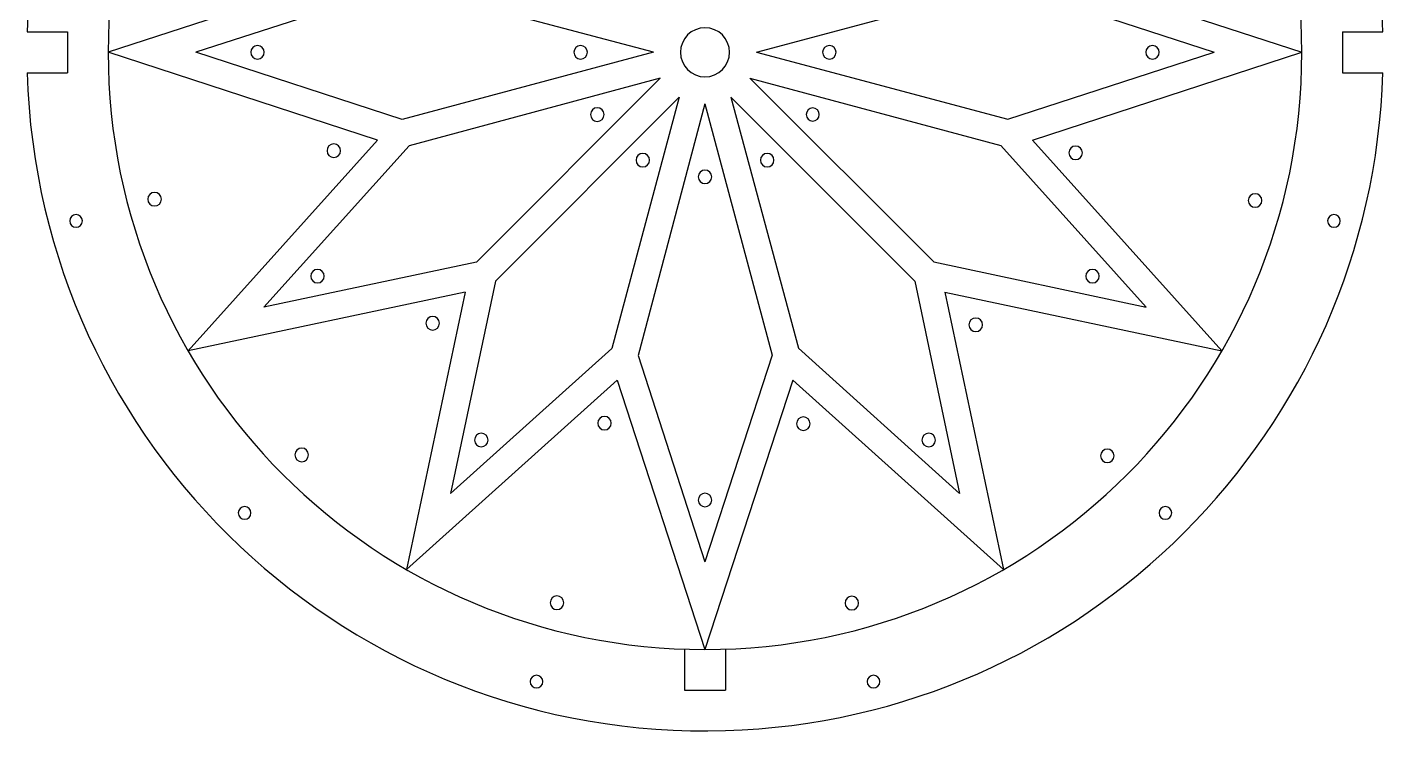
# Model space of a CAD drawing. Extents: x 99 to 198, y 54 to 156.
# Drawn here: x 98.5 to 198.5, y 54.5 to 107.2 of the extents above; entities that cross this region are included whole.
import ezdxf

# ---------------------------------------------------------------- set-up
doc = ezdxf.new("R2010")
doc.units = 0
doc.header["$MEASUREMENT"] = 0
doc.layers.add('MODELSKETCH_VISIBLE', color=7, linetype='CONTINUOUS')

# ---------------------------------------------------------------- blocks, each defined once
blk = doc.blocks.new('BLOCK_2')
at = {"layer": 'MODELSKETCH_VISIBLE'}
blk.add_open_spline([(158.842, 64.723), (158.842, 64.999), (159.066, 65.223), (159.342, 65.223), (159.618, 65.223), (159.842, 64.999), (159.842, 64.723), (159.842, 64.446), (159.618, 64.223), (159.342, 64.223), (159.066, 64.223), (158.842, 64.446), (158.842, 64.723), (158.842, 64.723), (158.842, 64.723), (158.842, 64.723)], degree=3, knots=[0, 0, 0, 0, 1, 1, 1, 2, 2, 2, 3, 3, 3, 4, 4, 4, 5, 5, 5, 5], dxfattribs=at)
blk = doc.blocks.new('BLOCK_3')
at = {"layer": 'MODELSKETCH_VISIBLE'}
blk.add_lwpolyline([(150.423, 102.007), (163.978, 88.452)], dxfattribs=at)
blk = doc.blocks.new('BLOCK_4')
at = {"layer": 'MODELSKETCH_VISIBLE'}
blk.add_lwpolyline([(151.817, 103.4), (165.392, 89.866)], dxfattribs=at)
blk = doc.blocks.new('BLOCK_5')
at = {"layer": 'MODELSKETCH_VISIBLE'}
blk.add_lwpolyline([(151.817, 103.4), (170.333, 98.439)], dxfattribs=at)
blk = doc.blocks.new('BLOCK_6')
at = {"layer": 'MODELSKETCH_VISIBLE'}
blk.add_lwpolyline([(152.327, 105.304), (170.843, 110.266)], dxfattribs=at)
blk = doc.blocks.new('BLOCK_8')
at = {"layer": 'MODELSKETCH_VISIBLE'}
blk.add_open_spline([(135.629, 58.94), (135.629, 59.198), (135.838, 59.407), (136.096, 59.407), (136.354, 59.407), (136.564, 59.198), (136.564, 58.94), (136.564, 58.682), (136.354, 58.472), (136.096, 58.472), (135.838, 58.472), (135.629, 58.682), (135.629, 58.94), (135.629, 58.94), (135.629, 58.94), (135.629, 58.94)], degree=3, knots=[0, 0, 0, 0, 1, 1, 1, 2, 2, 2, 3, 3, 3, 4, 4, 4, 5, 5, 5, 5], dxfattribs=at)
blk = doc.blocks.new('BLOCK_10')
at = {"layer": 'MODELSKETCH_VISIBLE'}
blk.add_open_spline([(155.979, 100.718), (155.979, 100.985), (156.196, 101.203), (156.463, 101.203), (156.731, 101.203), (156.948, 100.985), (156.948, 100.718), (156.948, 100.45), (156.731, 100.233), (156.463, 100.233), (156.196, 100.233), (155.979, 100.45), (155.979, 100.718), (155.979, 100.718), (155.979, 100.718), (155.979, 100.718)], degree=3, knots=[0, 0, 0, 0, 1, 1, 1, 2, 2, 2, 3, 3, 3, 4, 4, 4, 5, 5, 5, 5], dxfattribs=at)
blk = doc.blocks.new('BLOCK_17')
at = {"layer": 'MODELSKETCH_VISIBLE'}
blk.add_lwpolyline([(144.712, 105.304), (126.195, 100.343)], dxfattribs=at)
blk = doc.blocks.new('BLOCK_18')
at = {"layer": 'MODELSKETCH_VISIBLE'}
blk.add_lwpolyline([(101.519, 106.804), (101.519, 103.804)], dxfattribs=at)
blk = doc.blocks.new('BLOCK_19')
at = {"layer": 'MODELSKETCH_VISIBLE'}
blk.add_lwpolyline([(141.654, 83.49), (129.746, 72.788)], dxfattribs=at)
blk = doc.blocks.new('BLOCK_20')
at = {"layer": 'MODELSKETCH_VISIBLE'}
blk.add_open_spline([(101.688, 92.881), (101.688, 93.139), (101.897, 93.348), (102.155, 93.348), (102.413, 93.348), (102.622, 93.139), (102.622, 92.881), (102.622, 92.623), (102.413, 92.413), (102.155, 92.413), (101.897, 92.413), (101.688, 92.623), (101.688, 92.881), (101.688, 92.881), (101.688, 92.881), (101.688, 92.881)], degree=3, knots=[0, 0, 0, 0, 1, 1, 1, 2, 2, 2, 3, 3, 3, 4, 4, 4, 5, 5, 5, 5], dxfattribs=at)
blk = doc.blocks.new('BLOCK_21')
at = {"layer": 'MODELSKETCH_VISIBLE'}
blk.add_lwpolyline([(145.222, 103.4), (126.713, 98.411)], dxfattribs=at)
blk = doc.blocks.new('BLOCK_22')
at = {"layer": 'MODELSKETCH_VISIBLE'}
blk.add_lwpolyline([(98.542, 103.804), (101.519, 103.804)], dxfattribs=at)
blk = doc.blocks.new('BLOCK_23')
at = {"layer": 'MODELSKETCH_VISIBLE'}
blk.add_lwpolyline([(148.519, 101.497), (143.586, 82.973)], dxfattribs=at)
blk = doc.blocks.new('BLOCK_24')
at = {"layer": 'MODELSKETCH_VISIBLE'}
blk.add_lwpolyline([(195.519, 103.804), (198.497, 103.804)], dxfattribs=at)
blk = doc.blocks.new('BLOCK_25')
at = {"layer": 'MODELSKETCH_VISIBLE'}
blk.add_lwpolyline([(170.333, 98.439), (181.035, 86.531)], dxfattribs=at)
blk = doc.blocks.new('BLOCK_28')
at = {"layer": 'MODELSKETCH_VISIBLE'}
blk.add_open_spline([(119.45, 88.81), (119.45, 89.086), (119.674, 89.31), (119.95, 89.31), (120.226, 89.31), (120.45, 89.086), (120.45, 88.81), (120.45, 88.533), (120.226, 88.31), (119.95, 88.31), (119.674, 88.31), (119.45, 88.533), (119.45, 88.81), (119.45, 88.81), (119.45, 88.81), (119.45, 88.81)], degree=3, knots=[0, 0, 0, 0, 1, 1, 1, 2, 2, 2, 3, 3, 3, 4, 4, 4, 5, 5, 5, 5], dxfattribs=at)
blk = doc.blocks.new('BLOCK_29')
at = {"layer": 'MODELSKETCH_VISIBLE'}
blk.add_lwpolyline([(165.392, 89.866), (181.035, 86.531)], dxfattribs=at)
blk = doc.blocks.new('BLOCK_31')
at = {"layer": 'MODELSKETCH_VISIBLE'}
blk.add_open_spline([(98.542, 103.804), (99.37, 76.202), (122.418, 54.498), (150.019, 55.327), (176.457, 56.12), (197.703, 77.366), (198.497, 103.804)], degree=3, knots=[0, 0, 0, 0, 1, 1, 1, 2, 2, 2, 2], dxfattribs=at)
blk = doc.blocks.new('BLOCK_33')
at = {"layer": 'MODELSKETCH_VISIBLE'}
blk.add_open_spline([(148.019, 96.131), (148.019, 96.408), (148.243, 96.631), (148.519, 96.631), (148.796, 96.631), (149.019, 96.408), (149.019, 96.131), (149.019, 95.855), (148.796, 95.631), (148.519, 95.631), (148.243, 95.631), (148.019, 95.855), (148.019, 96.131), (148.019, 96.131), (148.019, 96.131), (148.019, 96.131)], degree=3, knots=[0, 0, 0, 0, 1, 1, 1, 2, 2, 2, 3, 3, 3, 4, 4, 4, 5, 5, 5, 5], dxfattribs=at)
blk = doc.blocks.new('BLOCK_34')
at = {"layer": 'MODELSKETCH_VISIBLE'}
blk.add_lwpolyline([(155.413, 83.498), (167.293, 72.788)], dxfattribs=at)
blk = doc.blocks.new('BLOCK_35')
at = {"layer": 'MODELSKETCH_VISIBLE'}
blk.add_lwpolyline([(143.586, 82.973), (148.519, 67.758)], dxfattribs=at)
blk = doc.blocks.new('BLOCK_36')
at = {"layer": 'MODELSKETCH_VISIBLE'}
blk.add_open_spline([(175.344, 97.898), (175.344, 98.174), (175.568, 98.398), (175.844, 98.398), (176.121, 98.398), (176.344, 98.174), (176.344, 97.898), (176.344, 97.622), (176.121, 97.398), (175.844, 97.398), (175.568, 97.398), (175.344, 97.622), (175.344, 97.898), (175.344, 97.898), (175.344, 97.898), (175.344, 97.898)], degree=3, knots=[0, 0, 0, 0, 1, 1, 1, 2, 2, 2, 3, 3, 3, 4, 4, 4, 5, 5, 5, 5], dxfattribs=at)
blk = doc.blocks.new('BLOCK_37')
at = {"layer": 'MODELSKETCH_VISIBLE'}
blk.add_lwpolyline([(145.222, 103.4), (131.667, 89.845)], dxfattribs=at)
blk = doc.blocks.new('BLOCK_38')
at = {"layer": 'MODELSKETCH_VISIBLE'}
blk.add_open_spline([(127.943, 85.343), (127.943, 85.619), (128.167, 85.843), (128.443, 85.843), (128.719, 85.843), (128.943, 85.619), (128.943, 85.343), (128.943, 85.067), (128.719, 84.843), (128.443, 84.843), (128.167, 84.843), (127.943, 85.067), (127.943, 85.343), (127.943, 85.343), (127.943, 85.343), (127.943, 85.343)], degree=3, knots=[0, 0, 0, 0, 1, 1, 1, 2, 2, 2, 3, 3, 3, 4, 4, 4, 5, 5, 5, 5], dxfattribs=at)
blk = doc.blocks.new('BLOCK_39')
at = {"layer": 'MODELSKETCH_VISIBLE'}
blk.add_lwpolyline([(98.542, 106.804), (101.519, 106.804)], dxfattribs=at)
blk = doc.blocks.new('BLOCK_40')
at = {"layer": 'MODELSKETCH_VISIBLE'}
blk.add_lwpolyline([(153.481, 82.98), (148.519, 67.758)], dxfattribs=at)
blk = doc.blocks.new('BLOCK_41')
at = {"layer": 'MODELSKETCH_VISIBLE'}
blk.add_lwpolyline([(170.851, 100.371), (186.066, 105.304)], dxfattribs=at)
blk = doc.blocks.new('BLOCK_42')
at = {"layer": 'MODELSKETCH_VISIBLE'}
blk.add_lwpolyline([(170.843, 110.266), (186.066, 105.304)], dxfattribs=at)
blk = doc.blocks.new('BLOCK_43')
at = {"layer": 'MODELSKETCH_VISIBLE'}
blk.add_lwpolyline([(147.019, 61.33), (147.019, 58.304)], dxfattribs=at)
blk = doc.blocks.new('BLOCK_46')
at = {"layer": 'MODELSKETCH_VISIBLE'}
blk.add_open_spline([(155.269, 77.937), (155.269, 78.213), (155.493, 78.436), (155.768, 78.436), (156.044, 78.436), (156.267, 78.213), (156.267, 77.937), (156.267, 77.662), (156.044, 77.438), (155.768, 77.438), (155.493, 77.438), (155.269, 77.662), (155.269, 77.937), (155.269, 77.937), (155.269, 77.937), (155.269, 77.937)], degree=3, knots=[0, 0, 0, 0, 1, 1, 1, 2, 2, 2, 3, 3, 3, 4, 4, 4, 5, 5, 5, 5], dxfattribs=at)
blk = doc.blocks.new('BLOCK_49')
at = {"layer": 'MODELSKETCH_VISIBLE'}
blk.add_lwpolyline([(195.519, 106.804), (195.519, 103.804)], dxfattribs=at)
blk = doc.blocks.new('BLOCK_51')
at = {"layer": 'MODELSKETCH_VISIBLE'}
blk.add_lwpolyline([(124.371, 111.775), (104.519, 105.304)], dxfattribs=at)
blk = doc.blocks.new('BLOCK_53')
at = {"layer": 'MODELSKETCH_VISIBLE'}
blk.add_open_spline([(157.192, 105.304), (157.192, 105.58), (157.416, 105.804), (157.692, 105.804), (157.968, 105.804), (158.192, 105.58), (158.192, 105.304), (158.192, 105.028), (157.968, 104.804), (157.692, 104.804), (157.416, 104.804), (157.192, 105.028), (157.192, 105.304), (157.192, 105.304), (157.192, 105.304), (157.192, 105.304)], degree=3, knots=[0, 0, 0, 0, 1, 1, 1, 2, 2, 2, 3, 3, 3, 4, 4, 4, 5, 5, 5, 5], dxfattribs=at)
blk = doc.blocks.new('BLOCK_54')
at = {"layer": 'MODELSKETCH_VISIBLE'}
blk.add_lwpolyline([(126.188, 110.238), (110.973, 105.304)], dxfattribs=at)
blk = doc.blocks.new('BLOCK_56')
at = {"layer": 'MODELSKETCH_VISIBLE'}
blk.add_lwpolyline([(126.195, 100.343), (110.973, 105.304)], dxfattribs=at)
blk = doc.blocks.new('BLOCK_58')
at = {"layer": 'MODELSKETCH_VISIBLE'}
blk.add_lwpolyline([(124.371, 98.834), (110.414, 83.304)], dxfattribs=at)
blk = doc.blocks.new('BLOCK_59')
at = {"layer": 'MODELSKETCH_VISIBLE'}
blk.add_open_spline([(143.433, 97.36), (143.433, 97.636), (143.657, 97.86), (143.933, 97.86), (144.209, 97.86), (144.433, 97.636), (144.433, 97.36), (144.433, 97.084), (144.209, 96.86), (143.933, 96.86), (143.657, 96.86), (143.433, 97.084), (143.433, 97.36), (143.433, 97.36), (143.433, 97.36), (143.433, 97.36)], degree=3, knots=[0, 0, 0, 0, 1, 1, 1, 2, 2, 2, 3, 3, 3, 4, 4, 4, 5, 5, 5, 5], dxfattribs=at)
blk = doc.blocks.new('BLOCK_60')
at = {"layer": 'MODELSKETCH_VISIBLE'}
blk.add_lwpolyline([(126.713, 98.411), (116.004, 86.531)], dxfattribs=at)
blk = doc.blocks.new('BLOCK_61')
at = {"layer": 'MODELSKETCH_VISIBLE'}
blk.add_lwpolyline([(133.081, 88.431), (129.746, 72.788)], dxfattribs=at)
blk = doc.blocks.new('BLOCK_64')
at = {"layer": 'MODELSKETCH_VISIBLE'}
blk.add_lwpolyline([(142.049, 81.156), (148.519, 61.304)], dxfattribs=at)
blk = doc.blocks.new('BLOCK_67')
at = {"layer": 'MODELSKETCH_VISIBLE'}
blk.add_open_spline([(181.993, 71.363), (181.993, 71.621), (182.202, 71.83), (182.461, 71.83), (182.719, 71.83), (182.928, 71.621), (182.928, 71.363), (182.928, 71.105), (182.719, 70.896), (182.461, 70.896), (182.202, 70.896), (181.993, 71.105), (181.993, 71.363), (181.993, 71.363), (181.993, 71.363), (181.993, 71.363)], degree=3, knots=[0, 0, 0, 0, 1, 1, 1, 2, 2, 2, 3, 3, 3, 4, 4, 4, 5, 5, 5, 5], dxfattribs=at)
blk = doc.blocks.new('BLOCK_69')
at = {"layer": 'MODELSKETCH_VISIBLE'}
blk.add_lwpolyline([(130.842, 87.626), (110.414, 83.304)], dxfattribs=at)
blk = doc.blocks.new('BLOCK_70')
at = {"layer": 'MODELSKETCH_VISIBLE'}
blk.add_lwpolyline([(131.667, 89.845), (116.004, 86.531)], dxfattribs=at)
blk = doc.blocks.new('BLOCK_72')
at = {"layer": 'MODELSKETCH_VISIBLE'}
blk.add_lwpolyline([(147.019, 58.304), (150.019, 58.304)], dxfattribs=at)
blk = doc.blocks.new('BLOCK_73')
at = {"layer": 'MODELSKETCH_VISIBLE'}
blk.add_lwpolyline([(163.978, 88.452), (167.293, 72.788)], dxfattribs=at)
blk = doc.blocks.new('BLOCK_74')
at = {"layer": 'MODELSKETCH_VISIBLE'}
blk.add_open_spline([(177.683, 75.571), (177.683, 75.847), (177.907, 76.071), (178.183, 76.071), (178.459, 76.071), (178.683, 75.847), (178.683, 75.571), (178.683, 75.295), (178.459, 75.071), (178.183, 75.071), (177.907, 75.071), (177.683, 75.295), (177.683, 75.571), (177.683, 75.571), (177.683, 75.571), (177.683, 75.571)], degree=3, knots=[0, 0, 0, 0, 1, 1, 1, 2, 2, 2, 3, 3, 3, 4, 4, 4, 5, 5, 5, 5], dxfattribs=at)
blk = doc.blocks.new('BLOCK_75')
at = {"layer": 'MODELSKETCH_VISIBLE'}
blk.add_lwpolyline([(142.049, 81.156), (126.519, 67.199)], dxfattribs=at)
blk = doc.blocks.new('BLOCK_79')
at = {"layer": 'MODELSKETCH_VISIBLE'}
blk.add_lwpolyline([(146.616, 102.007), (141.654, 83.49)], dxfattribs=at)
blk = doc.blocks.new('BLOCK_81')
at = {"layer": 'MODELSKETCH_VISIBLE'}
blk.add_lwpolyline([(195.519, 106.804), (198.497, 106.804)], dxfattribs=at)
blk = doc.blocks.new('BLOCK_84')
at = {"layer": 'MODELSKETCH_VISIBLE'}
blk.add_lwpolyline([(148.519, 101.497), (153.481, 82.98)], dxfattribs=at)
blk = doc.blocks.new('BLOCK_86')
at = {"layer": 'MODELSKETCH_VISIBLE'}
blk.add_lwpolyline([(150.423, 102.007), (155.413, 83.498)], dxfattribs=at)
blk = doc.blocks.new('BLOCK_87')
at = {"layer": 'MODELSKETCH_VISIBLE'}
blk.add_open_spline([(198.497, 106.804), (197.669, 134.406), (174.621, 156.11), (147.019, 155.282), (120.582, 154.488), (99.335, 133.242), (98.542, 106.804)], degree=3, knots=[0, 0, 0, 0, 1, 1, 1, 2, 2, 2, 2], dxfattribs=at)
blk = doc.blocks.new('BLOCK_89')
at = {"layer": 'MODELSKETCH_VISIBLE'}
blk.add_open_spline([(146.712, 105.304), (146.712, 106.302), (147.521, 107.112), (148.519, 107.112), (149.518, 107.112), (150.327, 106.302), (150.327, 105.304), (150.327, 104.306), (149.518, 103.497), (148.519, 103.497), (147.521, 103.497), (146.712, 104.306), (146.712, 105.304), (146.712, 105.304), (146.712, 105.304), (146.712, 105.304)], degree=3, knots=[0, 0, 0, 0, 1, 1, 1, 2, 2, 2, 3, 3, 3, 4, 4, 4, 5, 5, 5, 5], dxfattribs=at)
blk = doc.blocks.new('BLOCK_90')
at = {"layer": 'MODELSKETCH_VISIBLE'}
blk.add_lwpolyline([(150.019, 61.33), (150.019, 58.304)], dxfattribs=at)
blk = doc.blocks.new('BLOCK_94')
at = {"layer": 'MODELSKETCH_VISIBLE'}
blk.add_open_spline([(140.615, 77.979), (140.615, 78.255), (140.838, 78.478), (141.114, 78.478), (141.389, 78.478), (141.612, 78.255), (141.612, 77.979), (141.612, 77.704), (141.389, 77.48), (141.114, 77.48), (140.838, 77.48), (140.615, 77.704), (140.615, 77.979), (140.615, 77.979), (140.615, 77.979), (140.615, 77.979)], degree=3, knots=[0, 0, 0, 0, 1, 1, 1, 2, 2, 2, 3, 3, 3, 4, 4, 4, 5, 5, 5, 5], dxfattribs=at)
blk = doc.blocks.new('BLOCK_95')
at = {"layer": 'MODELSKETCH_VISIBLE'}
blk.add_lwpolyline([(144.712, 105.304), (126.188, 110.238)], dxfattribs=at)
blk = doc.blocks.new('BLOCK_97')
at = {"layer": 'MODELSKETCH_VISIBLE'}
blk.add_open_spline([(188.576, 94.386), (188.576, 94.662), (188.799, 94.886), (189.076, 94.886), (189.352, 94.886), (189.576, 94.662), (189.576, 94.386), (189.576, 94.11), (189.352, 93.886), (189.076, 93.886), (188.799, 93.886), (188.576, 94.11), (188.576, 94.386), (188.576, 94.386), (188.576, 94.386), (188.576, 94.386)], degree=3, knots=[0, 0, 0, 0, 1, 1, 1, 2, 2, 2, 3, 3, 3, 4, 4, 4, 5, 5, 5, 5], dxfattribs=at)
blk = doc.blocks.new('BLOCK_100')
at = {"layer": 'MODELSKETCH_VISIBLE'}
blk.add_open_spline([(152.606, 97.36), (152.606, 97.636), (152.83, 97.86), (153.106, 97.86), (153.382, 97.86), (153.606, 97.636), (153.606, 97.36), (153.606, 97.084), (153.382, 96.86), (153.106, 96.86), (152.83, 96.86), (152.606, 97.084), (152.606, 97.36), (152.606, 97.36), (152.606, 97.36), (152.606, 97.36)], degree=3, knots=[0, 0, 0, 0, 1, 1, 1, 2, 2, 2, 3, 3, 3, 4, 4, 4, 5, 5, 5, 5], dxfattribs=at)
blk = doc.blocks.new('BLOCK_101')
at = {"layer": 'MODELSKETCH_VISIBLE'}
blk.add_open_spline([(140.076, 100.718), (140.076, 100.994), (140.299, 101.218), (140.576, 101.218), (140.852, 101.218), (141.076, 100.994), (141.076, 100.718), (141.076, 100.442), (140.852, 100.218), (140.576, 100.218), (140.299, 100.218), (140.076, 100.442), (140.076, 100.718), (140.076, 100.718), (140.076, 100.718), (140.076, 100.718)], degree=3, knots=[0, 0, 0, 0, 1, 1, 1, 2, 2, 2, 3, 3, 3, 4, 4, 4, 5, 5, 5, 5], dxfattribs=at)
blk = doc.blocks.new('BLOCK_109')
at = {"layer": 'MODELSKETCH_VISIBLE'}
blk.add_lwpolyline([(166.197, 87.626), (170.519, 67.199)], dxfattribs=at)
blk = doc.blocks.new('BLOCK_115')
at = {"layer": 'MODELSKETCH_VISIBLE'}
blk.add_lwpolyline([(124.371, 98.834), (104.519, 105.304)], dxfattribs=at)
blk = doc.blocks.new('BLOCK_116')
at = {"layer": 'MODELSKETCH_VISIBLE'}
blk.add_open_spline([(181.009, 105.304), (181.009, 105.58), (181.233, 105.804), (181.509, 105.804), (181.785, 105.804), (182.009, 105.58), (182.009, 105.304), (182.009, 105.028), (181.785, 104.804), (181.509, 104.804), (181.233, 104.804), (181.009, 105.028), (181.009, 105.304), (181.009, 105.304), (181.009, 105.304), (181.009, 105.304)], degree=3, knots=[0, 0, 0, 0, 1, 1, 1, 2, 2, 2, 3, 3, 3, 4, 4, 4, 5, 5, 5, 5], dxfattribs=at)
blk = doc.blocks.new('BLOCK_117')
at = {"layer": 'MODELSKETCH_VISIBLE'}
blk.add_open_spline([(194.416, 92.881), (194.416, 93.139), (194.626, 93.348), (194.884, 93.348), (195.142, 93.348), (195.351, 93.139), (195.351, 92.881), (195.351, 92.623), (195.142, 92.413), (194.884, 92.413), (194.626, 92.413), (194.416, 92.623), (194.416, 92.881), (194.416, 92.881), (194.416, 92.881), (194.416, 92.881)], degree=3, knots=[0, 0, 0, 0, 1, 1, 1, 2, 2, 2, 3, 3, 3, 4, 4, 4, 5, 5, 5, 5], dxfattribs=at)
blk = doc.blocks.new('BLOCK_118')
at = {"layer": 'MODELSKETCH_VISIBLE'}
blk.add_open_spline([(176.589, 88.81), (176.589, 89.086), (176.813, 89.31), (177.089, 89.31), (177.365, 89.31), (177.589, 89.086), (177.589, 88.81), (177.589, 88.533), (177.365, 88.31), (177.089, 88.31), (176.813, 88.31), (176.589, 88.533), (176.589, 88.81), (176.589, 88.81), (176.589, 88.81), (176.589, 88.81)], degree=3, knots=[0, 0, 0, 0, 1, 1, 1, 2, 2, 2, 3, 3, 3, 4, 4, 4, 5, 5, 5, 5], dxfattribs=at)
blk = doc.blocks.new('BLOCK_119')
at = {"layer": 'MODELSKETCH_VISIBLE'}
blk.add_lwpolyline([(172.668, 98.834), (192.519, 105.304)], dxfattribs=at)
blk = doc.blocks.new('BLOCK_120')
at = {"layer": 'MODELSKETCH_VISIBLE'}
blk.add_open_spline([(167.981, 85.228), (167.981, 85.504), (168.204, 85.728), (168.481, 85.728), (168.757, 85.728), (168.981, 85.504), (168.981, 85.228), (168.981, 84.952), (168.757, 84.728), (168.481, 84.728), (168.204, 84.728), (167.981, 84.952), (167.981, 85.228), (167.981, 85.228), (167.981, 85.228), (167.981, 85.228)], degree=3, knots=[0, 0, 0, 0, 1, 1, 1, 2, 2, 2, 3, 3, 3, 4, 4, 4, 5, 5, 5, 5], dxfattribs=at)
blk = doc.blocks.new('BLOCK_121')
at = {"layer": 'MODELSKETCH_VISIBLE'}
blk.add_open_spline([(164.514, 76.735), (164.514, 77.011), (164.738, 77.235), (165.014, 77.235), (165.29, 77.235), (165.514, 77.011), (165.514, 76.735), (165.514, 76.459), (165.29, 76.235), (165.014, 76.235), (164.738, 76.235), (164.514, 76.459), (164.514, 76.735), (164.514, 76.735), (164.514, 76.735), (164.514, 76.735)], degree=3, knots=[0, 0, 0, 0, 1, 1, 1, 2, 2, 2, 3, 3, 3, 4, 4, 4, 5, 5, 5, 5], dxfattribs=at)
blk = doc.blocks.new('BLOCK_123')
at = {"layer": 'MODELSKETCH_VISIBLE'}
blk.add_open_spline([(148.019, 72.315), (148.019, 72.591), (148.243, 72.815), (148.519, 72.815), (148.796, 72.815), (149.019, 72.591), (149.019, 72.315), (149.019, 72.039), (148.796, 71.815), (148.519, 71.815), (148.243, 71.815), (148.019, 72.039), (148.019, 72.315), (148.019, 72.315), (148.019, 72.315), (148.019, 72.315)], degree=3, knots=[0, 0, 0, 0, 1, 1, 1, 2, 2, 2, 3, 3, 3, 4, 4, 4, 5, 5, 5, 5], dxfattribs=at)
blk = doc.blocks.new('BLOCK_125')
at = {"layer": 'MODELSKETCH_VISIBLE'}
blk.add_open_spline([(137.102, 64.748), (137.102, 65.024), (137.325, 65.248), (137.602, 65.248), (137.878, 65.248), (138.102, 65.024), (138.102, 64.748), (138.102, 64.472), (137.878, 64.248), (137.602, 64.248), (137.325, 64.248), (137.102, 64.472), (137.102, 64.748), (137.102, 64.748), (137.102, 64.748), (137.102, 64.748)], degree=3, knots=[0, 0, 0, 0, 1, 1, 1, 2, 2, 2, 3, 3, 3, 4, 4, 4, 5, 5, 5, 5], dxfattribs=at)
blk = doc.blocks.new('BLOCK_126')
at = {"layer": 'MODELSKETCH_VISIBLE'}
blk.add_open_spline([(131.525, 76.735), (131.525, 77.011), (131.749, 77.235), (132.025, 77.235), (132.301, 77.235), (132.525, 77.011), (132.525, 76.735), (132.525, 76.459), (132.301, 76.235), (132.025, 76.235), (131.749, 76.235), (131.525, 76.459), (131.525, 76.735), (131.525, 76.735), (131.525, 76.735), (131.525, 76.735)], degree=3, knots=[0, 0, 0, 0, 1, 1, 1, 2, 2, 2, 3, 3, 3, 4, 4, 4, 5, 5, 5, 5], dxfattribs=at)
blk = doc.blocks.new('BLOCK_127')
at = {"layer": 'MODELSKETCH_VISIBLE'}
blk.add_open_spline([(118.286, 75.641), (118.286, 75.917), (118.51, 76.141), (118.786, 76.141), (119.062, 76.141), (119.286, 75.917), (119.286, 75.641), (119.286, 75.364), (119.062, 75.141), (118.786, 75.141), (118.51, 75.141), (118.286, 75.364), (118.286, 75.641), (118.286, 75.641), (118.286, 75.641), (118.286, 75.641)], degree=3, knots=[0, 0, 0, 0, 1, 1, 1, 2, 2, 2, 3, 3, 3, 4, 4, 4, 5, 5, 5, 5], dxfattribs=at)
blk = doc.blocks.new('BLOCK_129')
at = {"layer": 'MODELSKETCH_VISIBLE'}
blk.add_open_spline([(114.111, 71.363), (114.111, 71.621), (114.32, 71.83), (114.578, 71.83), (114.836, 71.83), (115.046, 71.621), (115.046, 71.363), (115.046, 71.105), (114.836, 70.896), (114.578, 70.896), (114.32, 70.896), (114.111, 71.105), (114.111, 71.363), (114.111, 71.363), (114.111, 71.363), (114.111, 71.363)], degree=3, knots=[0, 0, 0, 0, 1, 1, 1, 2, 2, 2, 3, 3, 3, 4, 4, 4, 5, 5, 5, 5], dxfattribs=at)
blk = doc.blocks.new('BLOCK_131')
at = {"layer": 'MODELSKETCH_VISIBLE'}
blk.add_open_spline([(160.475, 58.94), (160.475, 59.198), (160.685, 59.407), (160.943, 59.407), (161.201, 59.407), (161.41, 59.198), (161.41, 58.94), (161.41, 58.682), (161.201, 58.472), (160.943, 58.472), (160.685, 58.472), (160.475, 58.682), (160.475, 58.94), (160.475, 58.94), (160.475, 58.94), (160.475, 58.94)], degree=3, knots=[0, 0, 0, 0, 1, 1, 1, 2, 2, 2, 3, 3, 3, 4, 4, 4, 5, 5, 5, 5], dxfattribs=at)
blk = doc.blocks.new('BLOCK_132')
at = {"layer": 'MODELSKETCH_VISIBLE'}
blk.add_lwpolyline([(152.327, 105.304), (170.851, 100.371)], dxfattribs=at)
blk = doc.blocks.new('BLOCK_133')
at = {"layer": 'MODELSKETCH_VISIBLE'}
blk.add_open_spline([(120.652, 98.055), (120.652, 98.332), (120.876, 98.555), (121.152, 98.555), (121.428, 98.555), (121.652, 98.332), (121.652, 98.055), (121.652, 97.779), (121.428, 97.555), (121.152, 97.555), (120.876, 97.555), (120.652, 97.779), (120.652, 98.055), (120.652, 98.055), (120.652, 98.055), (120.652, 98.055)], degree=3, knots=[0, 0, 0, 0, 1, 1, 1, 2, 2, 2, 3, 3, 3, 4, 4, 4, 5, 5, 5, 5], dxfattribs=at)
blk = doc.blocks.new('BLOCK_134')
at = {"layer": 'MODELSKETCH_VISIBLE'}
blk.add_open_spline([(107.438, 94.481), (107.438, 94.757), (107.662, 94.981), (107.938, 94.981), (108.214, 94.981), (108.438, 94.757), (108.438, 94.481), (108.438, 94.205), (108.214, 93.981), (107.938, 93.981), (107.662, 93.981), (107.438, 94.205), (107.438, 94.481), (107.438, 94.481), (107.438, 94.481), (107.438, 94.481)], degree=3, knots=[0, 0, 0, 0, 1, 1, 1, 2, 2, 2, 3, 3, 3, 4, 4, 4, 5, 5, 5, 5], dxfattribs=at)
blk = doc.blocks.new('BLOCK_136')
at = {"layer": 'MODELSKETCH_VISIBLE'}
blk.add_open_spline([(138.847, 105.304), (138.847, 105.58), (139.071, 105.804), (139.347, 105.804), (139.623, 105.804), (139.847, 105.58), (139.847, 105.304), (139.847, 105.028), (139.623, 104.804), (139.347, 104.804), (139.071, 104.804), (138.847, 105.028), (138.847, 105.304), (138.847, 105.304), (138.847, 105.304), (138.847, 105.304)], degree=3, knots=[0, 0, 0, 0, 1, 1, 1, 2, 2, 2, 3, 3, 3, 4, 4, 4, 5, 5, 5, 5], dxfattribs=at)
blk = doc.blocks.new('BLOCK_138')
at = {"layer": 'MODELSKETCH_VISIBLE'}
blk.add_lwpolyline([(172.668, 111.775), (192.519, 105.304)], dxfattribs=at)
blk = doc.blocks.new('BLOCK_139')
at = {"layer": 'MODELSKETCH_VISIBLE'}
blk.add_lwpolyline([(166.197, 87.626), (186.625, 83.304)], dxfattribs=at)
blk = doc.blocks.new('BLOCK_140')
at = {"layer": 'MODELSKETCH_VISIBLE'}
blk.add_lwpolyline([(154.99, 81.156), (170.519, 67.199)], dxfattribs=at)
blk = doc.blocks.new('BLOCK_141')
at = {"layer": 'MODELSKETCH_VISIBLE'}
blk.add_lwpolyline([(154.99, 81.156), (148.519, 61.304)], dxfattribs=at)
blk = doc.blocks.new('BLOCK_144')
at = {"layer": 'MODELSKETCH_VISIBLE'}
blk.add_lwpolyline([(172.668, 98.834), (186.625, 83.304)], dxfattribs=at)
blk = doc.blocks.new('BLOCK_145')
at = {"layer": 'MODELSKETCH_VISIBLE'}
blk.add_open_spline([(115.03, 105.304), (115.03, 105.58), (115.254, 105.804), (115.53, 105.804), (115.806, 105.804), (116.03, 105.58), (116.03, 105.304), (116.03, 105.028), (115.806, 104.804), (115.53, 104.804), (115.254, 104.804), (115.03, 105.028), (115.03, 105.304), (115.03, 105.304), (115.03, 105.304), (115.03, 105.304)], degree=3, knots=[0, 0, 0, 0, 1, 1, 1, 2, 2, 2, 3, 3, 3, 4, 4, 4, 5, 5, 5, 5], dxfattribs=at)
blk = doc.blocks.new('BLOCK_147')
at = {"layer": 'MODELSKETCH_VISIBLE'}
blk.add_lwpolyline([(146.616, 102.007), (133.081, 88.431)], dxfattribs=at)
blk = doc.blocks.new('BLOCK_149')
at = {"layer": 'MODELSKETCH_VISIBLE'}
blk.add_lwpolyline([(130.842, 87.626), (126.519, 67.199)], dxfattribs=at)
blk = doc.blocks.new('BLOCK_150')
at = {"layer": 'MODELSKETCH_VISIBLE'}
blk.add_open_spline([(104.519, 105.304), (104.519, 129.605), (124.219, 149.304), (148.519, 149.304), (172.82, 149.304), (192.519, 129.605), (192.519, 105.304), (192.519, 81.004), (172.82, 61.304), (148.519, 61.304), (124.219, 61.304), (104.519, 81.004), (104.519, 105.304), (104.519, 105.304), (104.519, 105.304), (104.519, 105.304)], degree=3, knots=[0, 0, 0, 0, 1, 1, 1, 2, 2, 2, 3, 3, 3, 4, 4, 4, 5, 5, 5, 5], dxfattribs=at)

msp = doc.modelspace()

# ---------------------------------------------------------------- block references
at = {"layer": 'MODELSKETCH_VISIBLE'}
for name in ['BLOCK_87', 'BLOCK_150', 'BLOCK_51', 'BLOCK_138', 'BLOCK_54', 'BLOCK_95', 'BLOCK_6', 'BLOCK_42', 'BLOCK_89', 'BLOCK_39', 'BLOCK_18', 'BLOCK_49', 'BLOCK_81', 'BLOCK_115', 'BLOCK_56', 'BLOCK_145', 'BLOCK_17', 'BLOCK_136', 'BLOCK_132', 'BLOCK_53', 'BLOCK_41', 'BLOCK_119', 'BLOCK_116', 'BLOCK_22', 'BLOCK_31', 'BLOCK_21', 'BLOCK_37', 'BLOCK_4', 'BLOCK_5', 'BLOCK_24', 'BLOCK_147', 'BLOCK_79', 'BLOCK_3', 'BLOCK_86', 'BLOCK_101', 'BLOCK_23', 'BLOCK_84', 'BLOCK_10', 'BLOCK_58', 'BLOCK_60', 'BLOCK_133', 'BLOCK_25', 'BLOCK_144', 'BLOCK_36', 'BLOCK_59', 'BLOCK_100', 'BLOCK_33', 'BLOCK_134', 'BLOCK_97', 'BLOCK_20', 'BLOCK_117', 'BLOCK_70', 'BLOCK_28', 'BLOCK_29', 'BLOCK_118', 'BLOCK_61', 'BLOCK_73', 'BLOCK_69', 'BLOCK_149', 'BLOCK_109', 'BLOCK_139', 'BLOCK_38', 'BLOCK_120', 'BLOCK_19', 'BLOCK_35', 'BLOCK_40', 'BLOCK_34', 'BLOCK_75', 'BLOCK_64', 'BLOCK_141', 'BLOCK_140', 'BLOCK_94', 'BLOCK_46', 'BLOCK_126', 'BLOCK_121', 'BLOCK_127', 'BLOCK_74', 'BLOCK_123', 'BLOCK_129', 'BLOCK_67', 'BLOCK_125', 'BLOCK_2', 'BLOCK_43', 'BLOCK_90', 'BLOCK_8', 'BLOCK_131', 'BLOCK_72']:
    msp.add_blockref(name, (0, 0), dxfattribs=at)

doc.saveas('drawing.dxf')
